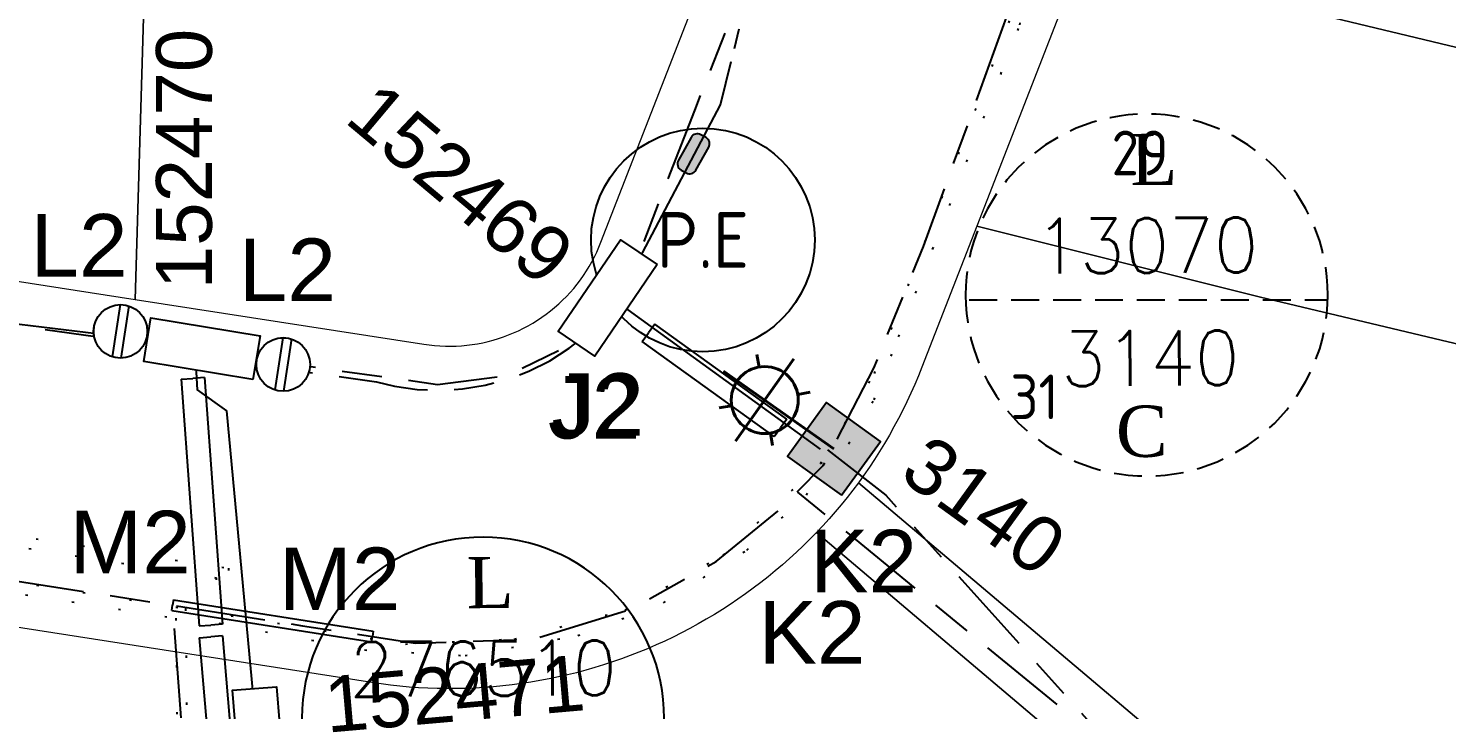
# Model space of a CAD drawing. Header units: metres. Extents: x 297818 to 299097, y 6264861 to 6266140.
# Drawn here: x 298422.2 to 298485.6, y 6265499.8 to 6265530.3 of the extents above; entities that cross this region are included whole.
import ezdxf
from ezdxf.enums import TextEntityAlignment as Align

# ---------------------------------------------------------------- set-up
doc = ezdxf.new("R2010")
doc.units = ezdxf.units.M
for name, pattern in [('Cable Exist UG', [8.2, 4, -1.2, 1.8, -1.2]), ('Cable Remove', [2, 0, -2]), ('HIDDEN2', [0.1875, 0.125, -0.0625]), ('IECLCHAINA', [8.2, 4, -1.2, 1.8, -1.2])]:
    doc.linetypes.add(name, pattern=pattern)
doc.layers.get('0').update_dxf_attribs({"color": 6})
for name, color, linetype in [('_User_LV_Exist', 7, 'Continuous'), ('Duct_SP_NEW', 2, 'Continuous'), ('Equip_LV_NEW', 2, 'Continuous'), ('Equip_SP_SL_EXT', 7, 'Continuous'), ('Mains_LV_EXT', 7, 'Continuous'), ('Mains_LV_NEW_T84', 2, 'Continuous'), ('Mains_SL_EXT', 7, 'Continuous'), ('Notes_LV_MISC', 7, 'Continuous'), ('Notes_SL_MISC', 7, 'Continuous'), ('Notes_SP_MISC', 7, 'Continuous'), ('SupportsUG_SP_LV_NEW', 2, 'Continuous'), ('SupportsUG_SP_LV_SL_EXT', 7, 'Continuous'), ('UG_Details_SP_MISC', 7, 'Continuous')]:
    doc.layers.add(name, color=color, linetype=linetype)
doc.layers.add('Cadastre Land Parcels_SP_EXT', color=9, linetype='Continuous', lineweight=5)
doc.styles.add('AR12', font='Simplex')
doc.styles.add('COLUMN_LABEL', font='arial.ttf')
doc.styles.add('iecARIAL', font='arial.ttf', dxfattribs={"height": 2})
doc.styles.add('iecDevPlan', font='isocp.shx', dxfattribs={"height": 1.8})
doc.styles.add('iecNAME', font='times.ttf')
doc.styles.add('IESYMBOL1', font='isocp.shx')
doc.styles.add('POLE_LABEL', font='arial.ttf')
doc.styles.get("Standard").update_dxf_attribs({"font": 'arial.ttf'})
doc.linetypes.add('Cable New UG', pattern='A,7,-0.25,["x",Standard,S=2,R=0,X=0.2,Y=-0.8],-2.1', length=9.35)
doc.linetypes.add('Cable V', pattern='A,7.2,-0.45,["V",Standard,S=1.5,R=0,X=0,Y=-0.7],-1.8', length=9.45)

# ---------------------------------------------------------------- blocks, each defined once
blk = doc.blocks.new('COLUMN_EXT')
blk.add_hatch(color=256).paths.add_polyline_path([(-1.485, 1.485), (-1.485, -1.485), (1.485, -1.485), (1.485, 1.485)])
blk.add_lwpolyline([(-1.485, -1.485), (1.485, -1.485), (1.485, 1.485), (-1.485, 1.485)], close=True)
for tag, height, style, flags, p in [('ASSET_NUM', 2.5, 'COLUMN_LABEL', 8, (2, 2)), ('STRUCTURE_PLANT_NUMBER', 0.2, 'POLE_LABEL', 9, (1.813, 0.031)), ('STREET_CODE', 0.2, 'COLUMN_LABEL', 9, (1.813, -0.2))]:
    blk.add_attdef(tag, text='', height=height, dxfattribs=dict(style=style, flags=flags)).set_placement(p, align=Align.MIDDLE_LEFT)
at = {"flags": 9}
for tag, p in [('OWNED_BY', (1.813, -0.6)), ('COLUMN_TYPE', (1.813, -0.4)), ('STATE', (1.813, -0.8)), ('USAGE', (1.813, -1)), ('LEGEND', (1.813, -1.2)), ('STREETNAME', (1.813, -1.6)), ('SUBURB', (1.813, -1.8)), ('LOCATION', (1.813, -1.4)), ('NOTES', (1.813, -2))]:
    blk.add_attdef(tag, text='', height=0.2, dxfattribs=at).set_placement(p, align=Align.MIDDLE_LEFT)
at = {"flags": 1}
blk.add_attdef('Z', (1.813, -2.351), '', height=0.2, dxfattribs=at)
blk = doc.blocks.new('*U148')
at = {"lineweight": 40}
for p, q in [((-4.396, 0.351), (-1.798, 4.026)), ((-3.446, 4.221), (-3.351, 3.667)), ((-1.26, 0.89), (-4.934, 3.487)), ((-1.064, 2.538), (-1.619, 2.443)), ((-5.13, 1.839), (-4.575, 1.935)), ((0, 0), (-1.875, 1.325)), ((-2.748, 0.156), (-2.843, 0.71))]:
    blk.add_line(p, q, dxfattribs=at)
blk.add_circle((-3.097, 2.189), 1.5, dxfattribs=at)
at = {"style": 'iecARIAL', "flags": 8}
blk.add_attdef('ASSET_NUM', (1.5, 1.5), '', height=2.5, dxfattribs=at)
for tag, p, height, flags in [('CONSTRUCTED_VOLTAGE', (0.981, -0.653), 0.2, 9), ('CONTROL_TYPE', (0.981, -0.853), 0.2, 9), ('LANTERN_PURPOSE', (0.981, -1.053), 0.2, 9), ('LANTERN_TYPE', (0.981, -1.253), 0.2, 9), ('NO_PHASES', (0.981, -1.453), 0.2, 9), ('LNUMBER', (2.181, -3.253), 2.5, 8), ('OPERATING_VOLTAGE', (0.981, -1.653), 0.2, 9), ('ORIENTATION', (0.981, -1.853), 0.2, 9), ('OWNED_BY', (0.981, -2.053), 0.2, 9), ('STATE', (0.981, -2.253), 0.2, 9), ('CEXIST', (0.981, -2.653), 0.2, 9), ('USAGE', (0.981, -2.453), 0.2, 9), ('CNEW', (0.981, -2.853), 0.2, 9), ('CNUMBER', (0.981, -3.053), 0.2, 9), ('CREMOVE', (0.981, -3.253), 0.2, 9), ('CREPLACE', (0.981, -3.453), 0.2, 9), ('LKINGHEIGHT', (0.981, -3.653), 0.2, 9), ('LBRACKET', (0.981, -3.853), 0.2, 9), ('LBRACKETVOCAB', (0.981, -4.053), 0.2, 9), ('LCATEGORY', (0.981, -4.253), 0.2, 9), ('LCHARGE1', (0.981, -4.453), 0.2, 9), ('LCHARGE1PERCENT', (0.981, -4.653), 0.2, 9), ('LCHARGE2', (0.981, -4.853), 0.2, 9), ('LCHARGE2PERCENT', (0.981, -5.053), 0.2, 9), ('LCHARGE3', (0.981, -5.253), 0.2, 9), ('LCHARGE3PERCENT', (0.981, -5.453), 0.2, 9), ('LEXIST', (0.981, -5.653), 0.2, 9), ('LLAMP', (0.981, -5.853), 0.2, 9), ('LLAMPVOCAB', (0.981, -6.053), 0.2, 9), ('LMAST', (0.981, -6.253), 0.2, 9), ('LMASTVOCAB', (0.981, -6.453), 0.2, 9), ('LNEW', (0.981, -6.653), 0.2, 9), ('LANTNUMBER', (0.981, -6.853), 0.2, 9), ('LOUTREACH', (0.981, -7.253), 0.2, 9), ('LOUTREACHVOCAB', (0.981, -7.453), 0.2, 9), ('LRATECODE', (0.981, -7.653), 0.2, 9), ('LREMOVE', (0.981, -7.853), 0.2, 9), ('LREPLACE', (0.981, -8.053), 0.2, 9), ('LTYPE', (0.981, -8.253), 0.2, 9), ('LTYPEVOCAB', (0.981, -8.453), 0.2, 9), ('LEGEND', (0.981, -8.653), 0.2, 9), ('LOCATION', (0.981, -8.853), 0.2, 9), ('NOTES', (0.981, -9.053), 0.2, 9), ('STREETNAME', (0.981, -9.253), 0.2, 9), ('SUBURB', (0.981, -9.453), 0.2, 1)]:
    blk.add_attdef(tag, p, '', height=height, dxfattribs=dict(flags=flags))
blk = doc.blocks.new('PILLAR_NEW')
for tag, height, flags, p in [('ASSET_NUM', 2.5, 8, (2, 4)), ('STREET_CODE', 0.2, 9, (1.5, 2)), ('OWNED_BY', 0.2, 9, (1.5, 1.8)), ('OPERATED_BY', 0.2, 9, (1.5, 1.6))]:
    blk.add_attdef(tag, text='', height=height, dxfattribs=dict(flags=flags)).set_placement(p, align=Align.MIDDLE_LEFT)
blk.add_wipeout([(-2.475, 0.99), (2.475, 0.99), (2.475, -0.99), (-2.475, -0.99)])
at = {"lineweight": -3}
blk.add_lwpolyline([(-2.475, 0.99), (2.475, 0.99), (2.475, -0.99), (-2.475, -0.99)], close=True, dxfattribs=at)
for tag, flags, p in [('STATE', 9, (1.5, 1.2)), ('MAINTAINED_BY', 9, (1.5, 1.4)), ('SUPPORT_TYPE', 9, (1.5, 1)), ('USAGE', 9, (1.5, 0.8)), ('LEGEND', 9, (1.5, 0.6)), ('SUBURB', 9, (1.5, 0.2)), ('STREETNAME', 9, (1.5, 0)), ('PARENT', 9, (1.5, 0.4)), ('Z', 1, (1.5, -0.6)), ('LOCATION', 9, (1.5, -0.2)), ('NOTES', 9, (1.5, -0.4))]:
    blk.add_attdef(tag, text='', height=0.2, dxfattribs=dict(flags=flags)).set_placement(p, align=Align.MIDDLE_LEFT)
blk = doc.blocks.new('SLCP PE (SL12)')
blk.add_circle((0, 0), 5)
at = {"style": 'IESYMBOL1'}
blk.add_text('P.E', height=2.5, dxfattribs=at).set_placement((0, 0), align=Align.MIDDLE)
blk = doc.blocks.new('LV_STJ_NEW')
blk.add_hatch(color=256).paths.add_polyline_path([(0.906, 0.131, 0.414214), (0.586, 0.451), (-0.586, 0.451, 0.414214), (-0.906, 0.131), (-0.906, -0.131, 0.414214), (-0.586, -0.451), (0.586, -0.451, 0.414214), (0.906, -0.131)])
blk.add_lwpolyline([(-0.906, 0.131), (-0.906, -0.131, 0.414214), (-0.586, -0.451), (0.586, -0.451, 0.414214), (0.906, -0.131), (0.906, 0.131, 0.414214), (0.586, 0.451), (-0.586, 0.451, 0.414214)], format="xyb", close=True)
for tag, flags, p in [('ORIENTATION', 9, (1.5, 0)), ('USAGE', 9, (1.5, -0.2)), ('LEGEND', 9, (1.5, -0.4)), ('NOTES', 9, (1.5, -0.6)), ('STATE', 9, (1.5, -0.8)), ('OWNED_BY', 9, (1.5, -1)), ('OPERATED_BY', 9, (1.5, -1.2)), ('OPERATING_VOLTAGE', 9, (1.5, -1.6)), ('CONSTRUCTED_VOLTAGE', 9, (1.5, -1.8)), ('MAINTAINED_BY', 9, (1.5, -1.4)), ('NUMBER_OF_PHASES', 9, (1.5, -2)), ('TYPE', 9, (1.5, -2.2)), ('Z', 1, (1.5, -2.4))]:
    blk.add_attdef(tag, text='', height=0.2, dxfattribs=dict(flags=flags)).set_placement(p, align=Align.MIDDLE_LEFT)
blk = doc.blocks.new('*U204')
for tag, flags, p in [('ACTUAL_STATUS', 9, (1.5, 0)), ('OPERATING_VOLTAGE', 9, (1.5, -0.6)), ('ORIENTATION', 9, (1.5, -0.8)), ('CONSTRUCTED_VOLTAGE', 9, (1.5, -0.2)), ('NO_PHASES', 9, (1.5, -0.4)), ('STATE', 9, (1.5, -1)), ('SWITCH_TYPE', 9, (1.5, -1.2)), ('USAGE', 9, (1.5, -1.4)), ('NOTES', 9, (1.5, -1.6)), ('OWNED_BY', 9, (1.5, -1.8)), ('OPERATED_BY', 9, (1.5, -2)), ('MAINTAINED_BY', 9, (1.5, -2.2)), ('NUMBER_OF_PHASES', 9, (1.5, -2.4)), ('TYPE', 9, (1.5, -2.6)), ('Z', 1, (1.5, -2.8))]:
    blk.add_attdef(tag, text='', height=0.2, dxfattribs=dict(flags=flags)).set_placement(p, align=Align.MIDDLE_LEFT)
blk.add_wipeout([(-5.119, 6.082), (-5.243, 5.942), (-5.349, 5.786), (-5.434, 5.619), (-5.498, 5.443), (-5.539, 5.26), (-5.556, 5.073), (-5.55, 4.885), (-5.521, 4.7), (-5.469, 4.52), (-5.394, 4.348), (-5.299, 4.186), (-5.184, 4.038), (-5.051, 3.905), (-4.903, 3.79), (-4.742, 3.695), (-4.569, 3.62), (-4.389, 3.568), (-4.204, 3.538), (-4.016, 3.532), (-3.83, 3.55), (-3.647, 3.591), (-3.47, 3.654), (-3.303, 3.74), (-3.148, 3.845), (-3.007, 3.969), (-2.883, 4.11), (-2.777, 4.265), (-2.692, 4.432), (-2.628, 4.608), (-2.587, 4.792), (-2.57, 4.978), (-2.576, 5.166), (-2.605, 5.351), (-2.657, 5.531), (-2.732, 5.704), (-2.827, 5.865), (-2.942, 6.013), (-3.075, 6.146), (-3.223, 6.261), (-3.384, 6.357), (-3.557, 6.431), (-3.737, 6.484), (-3.922, 6.513), (-4.11, 6.519), (-4.296, 6.501), (-4.479, 6.46), (-4.656, 6.397), (-4.823, 6.312), (-4.978, 6.206)])
for p, q in [((-4.313, 3.547), (-4.313, 6.505)), ((-3.813, 3.547), (-3.813, 6.505))]:
    blk.add_line(p, q)
blk.add_circle((-4.063, 5.026), 1.5)
blk = doc.blocks.new('*U205')
for tag, flags, p in [('ACTUAL_STATUS', 9, (1.5, 0)), ('OPERATING_VOLTAGE', 9, (1.5, -0.6)), ('ORIENTATION', 9, (1.5, -0.8)), ('CONSTRUCTED_VOLTAGE', 9, (1.5, -0.2)), ('NO_PHASES', 9, (1.5, -0.4)), ('STATE', 9, (1.5, -1)), ('SWITCH_TYPE', 9, (1.5, -1.2)), ('USAGE', 9, (1.5, -1.4)), ('NOTES', 9, (1.5, -1.6)), ('OWNED_BY', 9, (1.5, -1.8)), ('OPERATED_BY', 9, (1.5, -2)), ('MAINTAINED_BY', 9, (1.5, -2.2)), ('NUMBER_OF_PHASES', 9, (1.5, -2.4)), ('TYPE', 9, (1.5, -2.6)), ('Z', 1, (1.5, -2.8))]:
    blk.add_attdef(tag, text='', height=0.2, dxfattribs=dict(flags=flags)).set_placement(p, align=Align.MIDDLE_LEFT)
blk.add_wipeout([(-5.069, 5.766), (-5.193, 5.625), (-5.299, 5.47), (-5.384, 5.303), (-5.448, 5.127), (-5.489, 4.944), (-5.506, 4.757), (-5.501, 4.569), (-5.471, 4.384), (-5.419, 4.204), (-5.344, 4.032), (-5.249, 3.87), (-5.134, 3.722), (-5.001, 3.589), (-4.853, 3.474), (-4.692, 3.378), (-4.52, 3.304), (-4.339, 3.252), (-4.154, 3.222), (-3.967, 3.216), (-3.78, 3.234), (-3.597, 3.275), (-3.42, 3.338), (-3.253, 3.423), (-3.098, 3.529), (-2.957, 3.653), (-2.833, 3.794), (-2.727, 3.949), (-2.642, 4.116), (-2.579, 4.292), (-2.538, 4.475), (-2.52, 4.662), (-2.526, 4.85), (-2.555, 5.035), (-2.607, 5.215), (-2.682, 5.387), (-2.777, 5.549), (-2.892, 5.697), (-3.025, 5.83), (-3.173, 5.945), (-3.335, 6.041), (-3.507, 6.115), (-3.687, 6.167), (-3.872, 6.197), (-4.06, 6.203), (-4.246, 6.185), (-4.43, 6.144), (-4.606, 6.081), (-4.773, 5.996), (-4.929, 5.89)])
for p, q in [((-4.263, 3.23), (-4.263, 6.189)), ((-3.763, 3.23), (-3.763, 6.189))]:
    blk.add_line(p, q)
blk.add_circle((-4.013, 4.71), 1.5)
blk = doc.blocks.new('SPILLAR_NEW')
for tag, flags, p in [('SUFFIX', 9, (1.5, -1.6)), ('SUBURB', 9, (1.5, -1.8)), ('STREETNAME', 9, (1.5, -2)), ('Z', 1, (1.5, -2.6)), ('LOCATION', 9, (1.5, -2.2)), ('NOTES', 9, (1.5, -2.4))]:
    blk.add_attdef(tag, text='', height=0.2, dxfattribs=dict(flags=flags)).set_placement(p, align=Align.MIDDLE_LEFT)
blk.add_wipeout([(-2.475, 0.99), (2.475, 0.99), (2.475, -0.99), (-2.475, -0.99)])
at = {"lineweight": -3}
blk.add_lwpolyline([(-2.475, 0.99), (2.475, 0.99), (2.475, -0.99), (-2.475, -0.99)], close=True, dxfattribs=at)
for tag, height, flags, p in [('ASSET_NUM', 2.5, 8, (2, 2)), ('STREET_CODE', 0.2, 9, (1.5, 0)), ('OWNED_BY', 0.2, 9, (1.5, -0.2)), ('OPERATED_BY', 0.2, 9, (1.5, -0.4)), ('MAINTAINED_BY', 0.2, 9, (1.5, -0.6)), ('STATE', 0.2, 9, (1.5, -0.8)), ('SUPPORT_TYPE', 0.2, 9, (1.5, -1)), ('USAGE', 0.2, 9, (1.5, -1.2)), ('PARENT', 0.2, 9, (1.5, -1.4))]:
    blk.add_attdef(tag, text='', height=height, dxfattribs=dict(flags=flags)).set_placement(p, align=Align.MIDDLE_LEFT)

msp = doc.modelspace()

# ---------------------------------------------------------------- linework, layer by layer
at = {"layer": '_User_LV_Exist', "color": 7, "linetype": 'Cable Exist UG', "ltscale": 0.5, "flags": 128}
msp.add_lwpolyline([(298453.135, 6265526.875), (298454.071, 6265530.721), (298455.148, 6265534.86), (298456.021, 6265536.107)], dxfattribs=at)
at = {"layer": 'Cadastre Land Parcels_SP_EXT', "linetype": 'Continuous'}
for points in [[(298427.627, 6265540.864), (298422.986, 6265541.429), (298414.941, 6265542.409), (298407.317, 6265543.336), (298406.634, 6265521.333), (298426.953, 6265518.176), (298427.627, 6265540.864)], [(298499.54, 6265526.202), (298469.278, 6265533.486), (298464.59, 6265521.447), (298477.269, 6265518.28), (298488.43, 6265515.614), (298494.742, 6265513.886), (298499.54, 6265526.202)], [(298486.261, 6265492.109), (298494.742, 6265513.886), (298488.43, 6265515.614), (298477.269, 6265518.28), (298464.59, 6265521.447), (298462.136, 6265515.143), (298461.979, 6265514.751), (298461.815, 6265514.362), (298461.643, 6265513.976), (298461.464, 6265513.593), (298461.279, 6265513.214), (298461.086, 6265512.838), (298460.887, 6265512.465), (298460.68, 6265512.097), (298460.466, 6265511.733), (298460.246, 6265511.372), (298460.019, 6265511.015), (298459.785, 6265510.663), (298459.545, 6265510.316), (298459.299, 6265509.972), (298481.754, 6265490.966), (298486.261, 6265492.109)], [(298459.299, 6265509.972), (298459.048, 6265509.639), (298458.792, 6265509.311), (298458.529, 6265508.987), (298458.261, 6265508.669), (298457.987, 6265508.356), (298457.706, 6265508.048), (298457.419, 6265507.746), (298467.449, 6265499.251), (298480.646, 6265488.072), (298482.245, 6265481.763), (298486.261, 6265492.109), (298481.754, 6265490.966), (298459.299, 6265509.972)]]:
    msp.add_lwpolyline(points, close=True, dxfattribs=at)
for points in [[(298427.627, 6265540.864), (298426.953, 6265518.176), (298439.868, 6265516.169), (298440.106, 6265516.135), (298440.346, 6265516.109), (298440.587, 6265516.091), (298440.827, 6265516.082), (298441.068, 6265516.08), (298441.309, 6265516.086), (298441.309, 6265516.086), (298441.55, 6265516.101), (298441.79, 6265516.123), (298442.029, 6265516.152), (298442.267, 6265516.191), (298442.503, 6265516.237), (298442.738, 6265516.291), (298442.971, 6265516.352), (298443.202, 6265516.421), (298443.431, 6265516.497), (298443.657, 6265516.582), (298443.879, 6265516.674), (298444.099, 6265516.773), (298444.315, 6265516.879), (298444.528, 6265516.992), (298444.737, 6265517.113), (298444.942, 6265517.24), (298445.142, 6265517.374), (298445.338, 6265517.514), (298445.529, 6265517.661), (298445.715, 6265517.815), (298445.896, 6265517.974), (298446.071, 6265518.138), (298446.241, 6265518.309), (298446.406, 6265518.486), (298446.565, 6265518.667), (298446.717, 6265518.854), (298446.863, 6265519.046), (298447.002, 6265519.242), (298447.135, 6265519.444), (298447.261, 6265519.648), (298447.381, 6265519.858), (298447.493, 6265520.071), (298447.598, 6265520.288), (298447.696, 6265520.508), (298447.787, 6265520.732), (298454.057, 6265536.833)], [(298469.278, 6265533.486), (298499.54, 6265526.202), (298505.157, 6265540.616)], [(298467.449, 6265499.251), (298457.419, 6265507.746), (298457.127, 6265507.445), (298456.828, 6265507.151), (298456.524, 6265506.861), (298456.215, 6265506.578), (298455.901, 6265506.3), (298455.581, 6265506.029), (298455.257, 6265505.764), (298454.927, 6265505.503), (298454.594, 6265505.249), (298454.255, 6265505.002), (298453.912, 6265504.761), (298453.564, 6265504.526), (298453.213, 6265504.298), (298452.857, 6265504.077), (298452.496, 6265503.861), (298452.133, 6265503.653), (298451.764, 6265503.451), (298451.393, 6265503.256), (298451.018, 6265503.068), (298450.64, 6265502.887), (298450.258, 6265502.714), (298449.873, 6265502.547), (298449.486, 6265502.388), (298449.095, 6265502.235), (298448.701, 6265502.09), (298448.305, 6265501.952), (298447.906, 6265501.821), (298447.506, 6265501.698), (298447.103, 6265501.582), (298446.697, 6265501.473), (298446.291, 6265501.373), (298445.881, 6265501.28), (298445.471, 6265501.194), (298445.059, 6265501.117), (298444.645, 6265501.045), (298444.23, 6265500.983), (298443.815, 6265500.928), (298443.398, 6265500.881), (298442.981, 6265500.841), (298442.563, 6265500.809), (298442.144, 6265500.785), (298441.724, 6265500.768), (298441.306, 6265500.76), (298441.306, 6265500.76), (298440.886, 6265500.759), (298440.466, 6265500.765), (298440.047, 6265500.78), (298439.629, 6265500.802), (298439.21, 6265500.832), (298438.793, 6265500.87), (298438.376, 6265500.916), (298437.96, 6265500.969), (298437.545, 6265501.03), (298337.014, 6265516.691)]]:
    msp.add_lwpolyline(points, dxfattribs=at)
at = {"layer": 'Duct_SP_NEW'}
for p, q in [((298429.013, 6265514.598), (298429.532, 6265514.636)), ((298429.013, 6265514.598), (298429.821, 6265503.563)), ((298430.051, 6265514.674), (298429.532, 6265514.636)), ((298430.051, 6265514.674), (298430.859, 6265503.639)), ((298429.821, 6265503.563), (298430.34, 6265503.601)), ((298430.859, 6265503.639), (298430.34, 6265503.601)), ((298429.827, 6265503.028), (298430.345, 6265503.071)), ((298429.827, 6265503.028), (298430.965, 6265489.462)), ((298430.864, 6265503.115), (298430.345, 6265503.071)), ((298430.864, 6265503.115), (298432.001, 6265489.549))]:
    msp.add_line(p, q, dxfattribs=at)
at = {"layer": 'Mains_LV_EXT', "linetype": 'Cable Remove'}
for points in [[(298457.602, 6265510.823), (298460.017, 6265514.86), (298466.647, 6265532.18)], [(298397.657, 6265509.304), (298399.695, 6265510.983), (298431.129, 6265506.143), (298431.247, 6265504.019), (298439.04, 6265502.754), (298443.909, 6265502.979), (298448.861, 6265504.272), (298453.247, 6265506.728), (298457.602, 6265510.823)], [(298397.657, 6265509.304), (298429.213, 6265504.339), (298429.314, 6265493.545), (298429.826, 6265487.329)]]:
    msp.add_lwpolyline(points, dxfattribs=at)
at = {"layer": 'Mains_LV_EXT', "linetype": 'Cable Exist UG', "flags": 128}
msp.add_lwpolyline([(298428.032, 6265516.055), (298428.305, 6265515.836), (298437.746, 6265514.486), (298438.553, 6265514.288), (298439.563, 6265514.147), (298440.586, 6265514.107), (298441.6, 6265514.169), (298442.601, 6265514.331), (298443.595, 6265514.597), (298444.561, 6265514.965), (298445.494, 6265515.432), (298446.369, 6265515.985), (298447.182, 6265516.621), (298447.914, 6265517.315), (298448.564, 6265518.072), (298449.134, 6265518.886), (298449.597, 6265519.713)], dxfattribs=at)
at = {"layer": 'Mains_LV_NEW_T84', "linetype": 'Cable New UG', "flags": 128}
for points in [[(298448.629, 6265518.331), (298453.135, 6265526.875)], [(298428.678, 6265516.222), (298415.383, 6265517.823)]]:
    msp.add_lwpolyline(points, dxfattribs=at)
at = {"layer": 'Mains_LV_NEW_T84', "linetype": 'Cable V', "flags": 128}
msp.add_lwpolyline([(298448.552, 6265518.013), (298457.59, 6265511.476)], dxfattribs=at)
at = {"layer": 'Mains_SL_EXT', "linetype": 'Cable Remove'}
for points in [[(298457.602, 6265510.823), (298458.857, 6265511.715), (298459.999, 6265513.677), (298461.093, 6265516.495), (298466.518, 6265530.454), (298466.647, 6265532.18)], [(298397.657, 6265509.304), (298399.379, 6265510.578), (298430.575, 6265505.723), (298430.716, 6265503.684), (298437.216, 6265502.491), (298441.711, 6265502.236), (298446.753, 6265503.132), (298450.586, 6265504.599), (298454.313, 6265506.959), (298456.982, 6265509.42), (298457.602, 6265510.823)], [(298397.657, 6265509.304), (298399.236, 6265508.536), (298428.781, 6265503.91), (298428.893, 6265491.953), (298429.135, 6265489.097), (298429.826, 6265487.329)]]:
    msp.add_lwpolyline(points, dxfattribs=at)
at = {"layer": 'Mains_SL_EXT', "linetype": 'Cable Exist UG', "flags": 128}
msp.add_lwpolyline([(298457.921, 6265511.45), (298460.527, 6265509.41), (298484.579, 6265482.591)], dxfattribs=at)
at = {"layer": 'Notes_SL_MISC', "linetype": 'HIDDEN2', "ltscale": 10}
msp.add_line((298464.252, 6265518.147), (298480.228, 6265518.147), dxfattribs=at)
msp.add_lwpolyline([(298464.09, 6265518.369, 1), (298480.285, 6265518.369, 1), (298464.09, 6265518.369)], format="xyb", dxfattribs=at)
at = {"layer": 'Notes_SL_MISC'}
msp.add_lwpolyline([(298434.417, 6265499.44, 1), (298450.612, 6265499.44, 1), (298434.417, 6265499.44)], format="xyb", dxfattribs=at)
at = {"layer": 'UG_Details_SP_MISC'}
for p, q in [((298450.195, 6265517.064), (298449.914, 6265516.674)), ((298456.093, 6265512.822), (298450.195, 6265517.064)), ((298449.634, 6265516.285), (298449.914, 6265516.674)), ((298455.532, 6265512.043), (298449.634, 6265516.285)), ((298455.532, 6265512.043), (298455.812, 6265512.432)), ((298456.093, 6265512.822), (298455.812, 6265512.432)), ((298428.667, 6265504.729), (298428.63, 6265504.492)), ((298428.667, 6265504.729), (298437.604, 6265503.327)), ((298428.593, 6265504.255), (298428.63, 6265504.492)), ((298428.593, 6265504.255), (298437.53, 6265502.852)), ((298437.53, 6265502.852), (298437.567, 6265503.09)), ((298437.604, 6265503.327), (298437.567, 6265503.09))]:
    msp.add_line(p, q, dxfattribs=at)
at = {"layer": 'UG_Details_SP_MISC', "color": 7, "linetype": 'Cable Exist UG', "flags": 128}
for points in [[(298307.195, 6265522.901), (298333.525, 6265519.192), (298338.062, 6265518.66), (298398.03, 6265509.273), (298434.443, 6265503.575), (298439.48, 6265502.793), (298444.768, 6265502.98), (298449.155, 6265504.326), (298452.941, 6265506.453), (298455.694, 6265508.704), (298457.728, 6265510.737), (298459.986, 6265515.099), (298462.207, 6265520.54), (298466.212, 6265531.58), (298468.437, 6265537.601), (298470.409, 6265542.86), (298471.535, 6265547.927), (298471.754, 6265553.9), (298471.223, 6265558.26), (298469.722, 6265563.045), (298467.374, 6265567.934), (298465.121, 6265571.124), (298461.334, 6265575.26), (298457.58, 6265577.887), (298455.695, 6265578.987), (298452.973, 6265580.207), (298447.874, 6265581.551), (298442.086, 6265582.709), (298433.231, 6265584.085), (298425.926, 6265585.122), (298410.377, 6265587.499), (298367.49, 6265594.259), (298361.577, 6265595.041), (298357.134, 6265595.385), (298353.974, 6265595.103), (298350.313, 6265594.415), (298347.685, 6265593.602), (298344.016, 6265591.373), (298351.502, 6265582.237), (298349.466, 6265580.387), (298347.777, 6265577.416), (298347.12, 6265573.601), (298345.147, 6265561.27)], [(298455.218, 6265534.932), (298451.961, 6265526.625), (298448.973, 6265518.891), (298446.753, 6265516.292), (298443.549, 6265514.738), (298440.473, 6265514.358), (298438.213, 6265514.674), (298401.423, 6265519.81), (298344.211, 6265529.385), (298342.475, 6265517.997)], [(298484.177, 6265482.646), (298482.901, 6265483.602), (298481.785, 6265488.902), (298456.581, 6265509.555)], [(298453.343, 6265463.602), (298435.592, 6265460.681), (298434.075, 6265467.496), (298429.94, 6265486.996), (298428.649, 6265504.397)]]:
    msp.add_lwpolyline(points, dxfattribs=at)

# ---------------------------------------------------------------- block references
at = {"layer": 'Equip_LV_NEW', "linetype": 'Cable New UG', "ltscale": 0.5, "rotation": 60.68182509693467}
msp.add_blockref('LV_STJ_NEW', (298451.925, 6265524.688), dxfattribs=at)
at = {"layer": 'Equip_SP_SL_EXT'}
msp.add_blockref('*U148', (298458.204, 6265511.481), dxfattribs=at)
at = {"layer": 'Notes_SL_MISC'}
msp.add_blockref('SLCP PE (SL12)', (298452.343, 6265520.832), dxfattribs=at)
at = {"layer": 'SupportsUG_SP_LV_SL_EXT'}
ref = msp.add_blockref('COLUMN_EXT', (298458.204, 6265511.481), dxfattribs=dict(at, rotation=54.19480468927161))
ref.add_attrib('ASSET_NUM', '3140', dxfattribs={"layer": '0', "height": 2.5, "rotation": 324.15858, "style": 'COLUMN_LABEL'}).set_placement((298461.774, 6265511.23), align=Align.MIDDLE_LEFT)

# ---------------------------------------------------------------- texts
at = {"layer": 'Cadastre Land Parcels_SP_EXT', "style": 'iecDevPlan'}
for s, p in [('29', (298470.614, 6265523.726)), ('31', (298466.087, 6265512.815))]:
    msp.add_text(s, height=2, dxfattribs=at).set_placement(p)
at = {"layer": 'Notes_LV_MISC', "color": 2, "linetype": 'Cable New UG', "char_height": 2.8, "attachment_point": 1, "style": 'iecARIAL'}
for s, insert in [('J2', (298445.414, 6265514.748)), ('K2', (298457.139, 6265507.866)), ('M2', (298433.387, 6265507.071))]:
    msp.add_mtext_dynamic_manual_height_columns(s, width=12.86037, gutter_width=10, heights=[2.8], dxfattribs=dict(at, insert=insert))
at = {"layer": 'Notes_SL_MISC', "linetype": 'IECLCHAINA', "lineweight": 0, "style": 'iecNAME'}
for s, p in [('L', (298471.454, 6265523.284)), ('C', (298470.818, 6265511.122)), ('L', (298441.78, 6265504.355))]:
    msp.add_text(s, height=2.293, rotation=0.41928, dxfattribs=at).set_placement(p)
at = {"layer": 'Notes_SL_MISC', "lineweight": 0, "style": 'AR12', "width": 0.948629}
for s, p in [('13070', (298472.204, 6265518.619, 35.967)), ('3140', (298472.357, 6265513.578, 35.967)), ('276510', (298442.53, 6265499.69, 35.967))]:
    msp.add_text(s, height=2.4538, rotation=0.39044, dxfattribs=at).set_placement(p, align=Align.BOTTOM_CENTER)
at = {"layer": 'Notes_SP_MISC', "color": 2, "linetype": 'Cable New UG', "char_height": 2.8, "attachment_point": 1, "style": 'iecARIAL'}
for s, insert in [('L2', (298422.272, 6265521.991)), ('J2', (298445.577, 6265514.87)), ('M2', (298424.016, 6265508.717)), ('K2', (298454.832, 6265504.676))]:
    msp.add_mtext_dynamic_manual_height_columns(s, width=12.86037, gutter_width=10, heights=[2.8], dxfattribs=dict(at, insert=insert))

# ---------------------------------------------------------------- next in the draw order: block references
at = {"layer": 'Equip_LV_NEW', "linetype": 'Cable New UG', "ltscale": 0.5, "xscale": 0.8, "yscale": 0.8, "zscale": 0.8, "rotation": 171.3159050157732}
for name, p in [('*U205', (298423.697, 6265520.952)), ('*U204', (298430.971, 6265519.728))]:
    msp.add_blockref(name, p, dxfattribs=at)
at = {"layer": 'SupportsUG_SP_LV_NEW'}
ref = msp.add_blockref('PILLAR_NEW', (298448.087, 6265518.238), dxfattribs=dict(at, rotation=235.8607237155527))
ref.add_attrib('ASSET_NUM', '152469', dxfattribs={"layer": '0', "height": 2.5, "rotation": 320}).set_placement((298437.059, 6265527.104), align=Align.MIDDLE_LEFT)

# ---------------------------------------------------------------- next in the draw order: linework, layer by layer
at = {"layer": 'Mains_LV_NEW_T84', "linetype": 'Cable New UG', "flags": 128}
msp.add_lwpolyline([(298429.669, 6265515.19), (298429.736, 6265514.121), (298431.04, 6265513.184), (298432.441, 6265498.148), (298432.326, 6265497.574)], dxfattribs=at)

# ---------------------------------------------------------------- next in the draw order: block references
at = {"layer": 'Equip_LV_NEW', "ltscale": 0.5}
ref = msp.add_blockref('SPILLAR_NEW', (298432.496, 6265498.3), dxfattribs=dict(at, rotation=94.62698005775366))
ref.add_attrib('ASSET_NUM', '152471', dxfattribs={"layer": '0', "height": 2.5, "rotation": 5}).set_placement((298435.43, 6265500.032), align=Align.MIDDLE_LEFT)
at = {"layer": 'SupportsUG_SP_LV_NEW'}
ref = msp.add_blockref('PILLAR_NEW', (298429.944, 6265515.969), dxfattribs=dict(at, rotation=170.6266784769718))
ref.add_attrib('ASSET_NUM', '152470', dxfattribs={"layer": '0', "height": 2.5, "rotation": 90}).set_placement((298429.139, 6265518.629), align=Align.MIDDLE_LEFT)

# ---------------------------------------------------------------- next in the draw order: linework, layer by layer
at = {"color": 2, "linetype": 'Cable New UG', "ltscale": 0.5}
msp.add_circle((298457.335, 6265500.668), 639.422, dxfattribs=at)

# ---------------------------------------------------------------- next in the draw order: texts
at = {"layer": 'Notes_LV_MISC', "color": 2, "linetype": 'Cable New UG', "insert": (298431.589, 6265520.897), "char_height": 2.8, "attachment_point": 1, "style": 'iecARIAL'}
msp.add_mtext_dynamic_manual_height_columns('L2', width=12.86037, gutter_width=10, heights=[2.8], dxfattribs=at)

doc.saveas('drawing.dxf')
